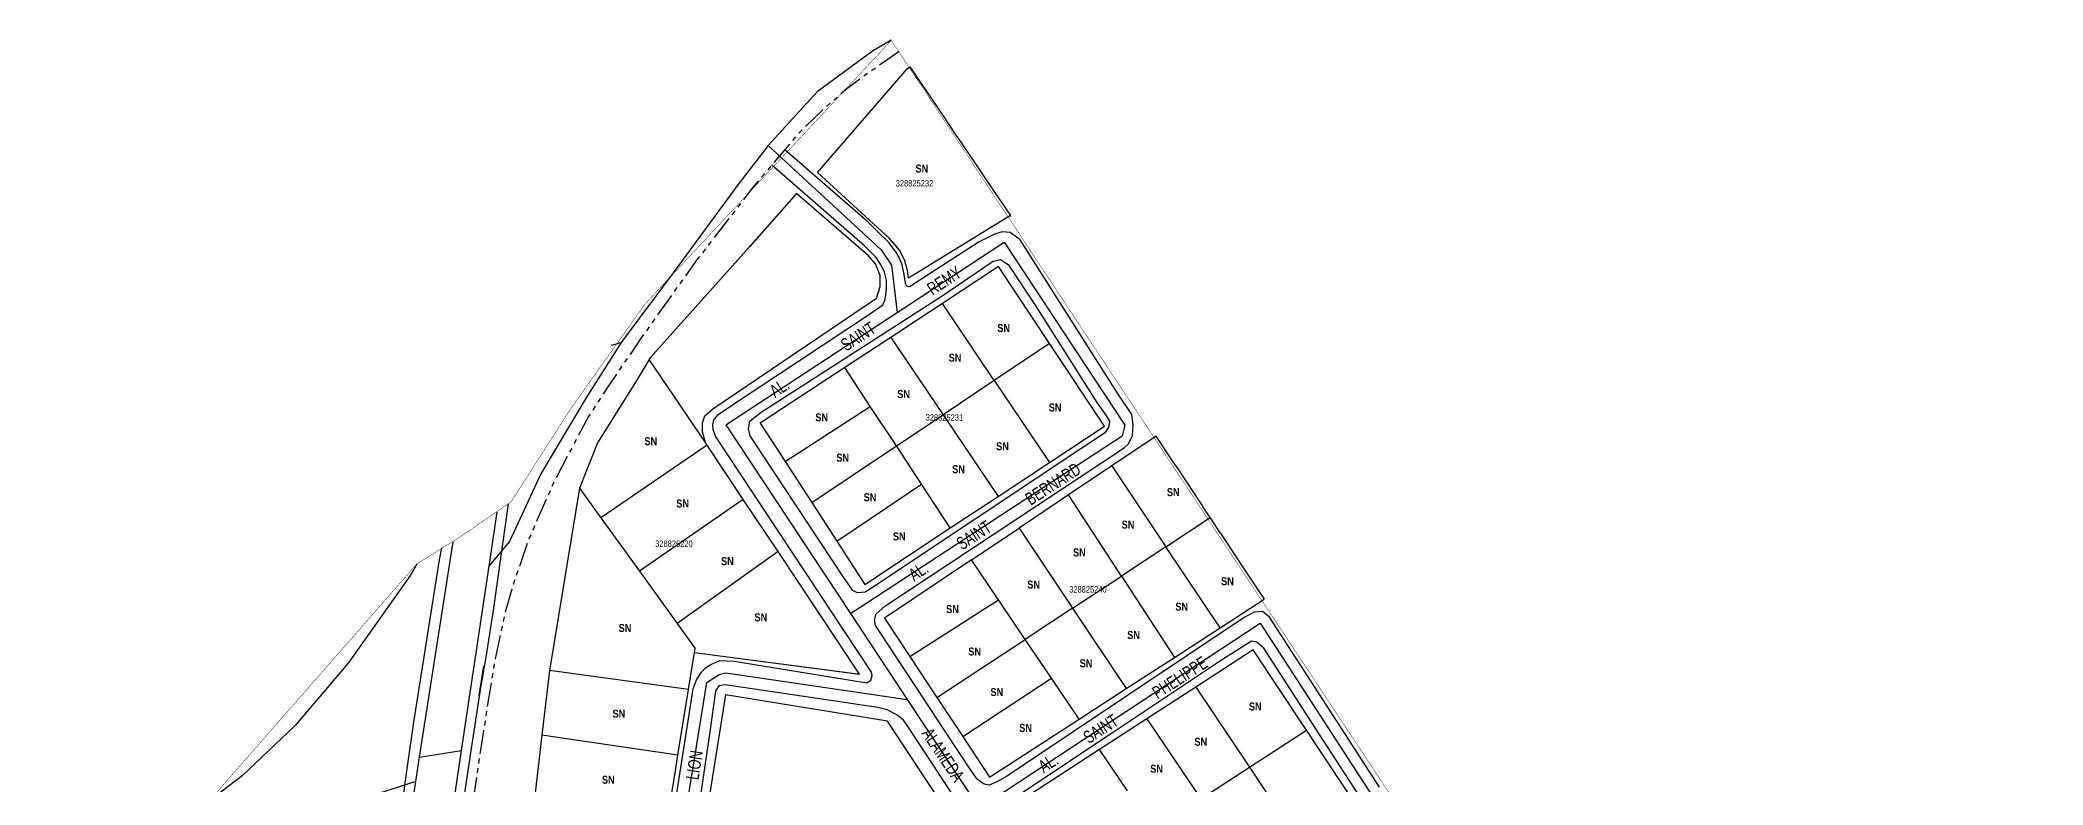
# Model space of a CAD drawing. Extents: x 204381 to 207261, y 4847713 to 4851061.
# Drawn here: x 205193 to 205818, y 4850828 to 4851061 of the extents above; entities that cross this region are included whole.
import ezdxf
from ezdxf.enums import TextEntityAlignment as Align

# ---------------------------------------------------------------- set-up
doc = ezdxf.new("R2010")
doc.units = 0
doc.header["$LTSCALE"] = 1.5
doc.header["$MEASUREMENT"] = 0
doc.linetypes.add('PHANTOMX2', pattern=[5, 2.5, -0.5, 0.5, -0.5, 0.5, -0.5])
for name, color, linetype in [('CD-MALHA-LOTES', 40, 'CONTINUOUS'), ('CD_TXT_QUADRA', 7, 'CONTINUOUS'), ('LM-LIM-SETOR-FISCAL', 7, 'CONTINUOUS'), ('RU-QUADRAS', 210, 'CONTINUOUS'), ('SV-EIXO-ROD-ESTR', 7, 'CONTINUOUS'), ('SV-EIXO-RUA-PAV', 20, 'CONTINUOUS'), ('SV-EST-MUNIC-PAV', 1, 'CONTINUOUS'), ('SV-RUA-PAVIM-S-GUIA-C-GUIA', 7, 'CONTINUOUS'), ('SV-TXT-RUA-PAV-S-GUIA-C-GUIA', 7, 'CONTINUOUS'), ('Th_NmrPort', 7, 'CONTINUOUS')]:
    doc.layers.add(name, color=color, linetype=linetype)
doc.styles.add('ARIAL', font='ARIAL.TTF')
doc.styles.get("Standard").update_dxf_attribs({"font": 'swisscbo.ttf'})
doc.linetypes.add('Limite', pattern='A,20,-3,[130,ltypeshp.shx,S=6.35,R=0,X=0,Y=0],-3,20', length=46)

msp = doc.modelspace()

# ---------------------------------------------------------------- linework, layer by layer
at = {"layer": 'CD-MALHA-LOTES', "linetype": 'Continuous'}
for points in [[(205435.47, 4851019.31), (205463.55, 4851051.81)], [(205463.55, 4851051.81), (205464.31, 4851052.32)], [(205464.31, 4851052.32), (205472.86, 4851039.67)], [(205472.86, 4851039.67), (205475.26, 4851036.11)], [(205475.26, 4851036.11), (205478.26, 4851031.68)], [(205478.26, 4851031.68), (205480.19, 4851028.83)], [(205480.19, 4851028.83), (205485.18, 4851021.44)], [(205485.18, 4851021.44), (205489.17, 4851015.53)], [(205457.88, 4850998.73), (205435.47, 4851019.31)], [(205489.17, 4851015.53), (205495.67, 4851005.91)], [(205428.86, 4851012.81), (205414.17, 4850996.14)], [(205451.33, 4850993.33), (205428.86, 4851012.81)], [(205495.67, 4851005.91), (205463.82, 4850986.27)], [(205414.17, 4850996.14), (205383.17, 4850961.41)], [(205461.12, 4850994.94), (205457.88, 4850998.73)], [(205462.74, 4850991.69), (205461.12, 4850994.94)], [(205453.51, 4850990.78), (205451.33, 4850993.33)], [(205454.96, 4850987.15), (205453.51, 4850990.78)], [(205463.55, 4850988.71), (205462.74, 4850991.69)], [(205463.82, 4850986.27), (205463.55, 4850988.71)], [(205492.01, 4850989.93), (205474.42, 4850978.37)], [(205507.94, 4850965.89), (205492.01, 4850989.93)], [(205453.87, 4850980.06), (205454.96, 4850983.69)], [(205454.96, 4850983.69), (205454.96, 4850987.15)], [(205402.75, 4850945.51), (205453.87, 4850980.06)], [(205474.42, 4850978.37), (205458.33, 4850967.79)], [(205490.65, 4850954.33), (205474.42, 4850978.37)], [(205458.33, 4850967.79), (205443.96, 4850958.35)], [(205458.33, 4850967.79), (205474.64, 4850943.62)], [(205507.94, 4850965.89), (205490.65, 4850954.33)], [(205525.06, 4850940.07), (205507.94, 4850965.89)], [(205382.83, 4850960.85), (205378.82, 4850954.11)], [(205383.17, 4850961.41), (205382.83, 4850960.85)], [(205400.39, 4850934.95), (205382.83, 4850960.85)], [(205443.96, 4850958.35), (205417.51, 4850940.97)], [(205451.92, 4850946.25), (205443.96, 4850958.35)], [(205378.82, 4850954.11), (205366.67, 4850934.84)], [(205490.65, 4850954.33), (205474.64, 4850943.62)], [(205490.65, 4850954.33), (205507.91, 4850928.74)], [(205400.21, 4850943.33), (205402.75, 4850945.51)], [(205425.29, 4850929), (205451.92, 4850946.25)], [(205460.06, 4850933.87), (205451.92, 4850946.25)], [(205399.49, 4850941.15), (205400.21, 4850943.33)], [(205399.49, 4850938.24), (205399.49, 4850941.15)], [(205417.51, 4850940.97), (205425.29, 4850929)], [(205460.06, 4850933.87), (205474.64, 4850943.62)], [(205474.64, 4850943.62), (205491.85, 4850918.12)], [(205507.91, 4850928.74), (205525.06, 4850940.07)], [(205366.67, 4850934.84), (205361.06, 4850920.69)], [(205400.98, 4850934.09), (205367.79, 4850911.39)], [(205400.39, 4850934.95), (205399.49, 4850938.24)], [(205400.98, 4850934.09), (205400.39, 4850934.95)], [(205412.24, 4850917.16), (205400.98, 4850934.09)], [(205433.61, 4850916.19), (205460.06, 4850933.87)], [(205467.94, 4850921.9), (205460.06, 4850933.87)], [(205541.24, 4850936.97), (205527.33, 4850927.64)], [(205547.38, 4850927.67), (205541.24, 4850936.97)], [(205425.29, 4850929), (205433.61, 4850916.19)], [(205491.85, 4850918.12), (205507.91, 4850928.74)], [(205527.33, 4850927.64), (205513.81, 4850918.57)], [(205527.33, 4850927.64), (205544.26, 4850902.36)], [(205547.38, 4850927.67), (205555.93, 4850914.74)], [(205361.06, 4850920.69), (205351.81, 4850864.34)], [(205361.06, 4850920.69), (205367.79, 4850911.39)], [(205441.46, 4850904.11), (205467.94, 4850921.9)], [(205476.91, 4850908.26), (205467.94, 4850921.9)], [(205412.24, 4850917.16), (205379.83, 4850894.72)], [(205423.1, 4850900.86), (205412.24, 4850917.16)], [(205433.61, 4850916.19), (205441.46, 4850904.11)], [(205476.91, 4850908.26), (205491.85, 4850918.12)], [(205513.81, 4850918.57), (205498.39, 4850908.23)], [(205530.36, 4850893.21), (205513.81, 4850918.57)], [(205558.09, 4850911.47), (205555.93, 4850914.74)], [(205367.79, 4850911.39), (205379.83, 4850894.72)], [(205450.22, 4850890.62), (205476.91, 4850908.26)], [(205483.51, 4850898.25), (205498.39, 4850908.23)], [(205498.39, 4850908.23), (205515.12, 4850883.18)], [(205544.26, 4850902.36), (205558.09, 4850911.47)], [(205561.32, 4850906.59), (205558.09, 4850911.47)], [(205441.46, 4850904.11), (205450.22, 4850890.62)], [(205544.26, 4850902.36), (205530.36, 4850893.21)], [(205561.21, 4850877.05), (205544.26, 4850902.36)], [(205561.32, 4850906.59), (205567.07, 4850897.89)], [(205379.83, 4850894.72), (205391.61, 4850878.4)], [(205423.1, 4850900.86), (205391.61, 4850878.4)], [(205448.56, 4850862.6), (205423.1, 4850900.86)], [(205483.51, 4850898.25), (205456.35, 4850880.04)], [(205491.94, 4850885.79), (205483.51, 4850898.25)], [(205567.07, 4850897.89), (205572.45, 4850889.75)], [(205515.12, 4850883.18), (205530.36, 4850893.21)], [(205530.36, 4850893.21), (205546.95, 4850867.81)], [(205572.45, 4850889.75), (205574.96, 4850885.95)], [(205464.24, 4850868.12), (205491.94, 4850885.79)], [(205500.31, 4850873.43), (205491.94, 4850885.79)], [(205515.12, 4850883.18), (205500.31, 4850873.43)], [(205515.12, 4850883.18), (205531.89, 4850858.06)], [(205561.21, 4850877.05), (205574.96, 4850885.95)], [(205391.61, 4850878.4), (205397.23, 4850870.62)], [(205456.35, 4850880.04), (205464.24, 4850868.12)], [(205546.95, 4850867.81), (205561.21, 4850877.05)], [(205397.02, 4850869.34), (205397.23, 4850870.62)], [(205472.73, 4850855.27), (205500.31, 4850873.43)], [(205508.53, 4850861.28), (205500.31, 4850873.43)], [(205571.55, 4850870.19), (205553.64, 4850858.54)], [(205588.22, 4850845.03), (205571.55, 4850870.19)], [(205351.73, 4850863.66), (205349.36, 4850843.53)], [(205351.81, 4850864.34), (205351.73, 4850863.66)], [(205395.15, 4850857.8), (205351.73, 4850863.66)], [(205395.15, 4850857.8), (205397.02, 4850869.34)], [(205397.02, 4850869.34), (205448.56, 4850862.6)], [(205464.24, 4850868.12), (205472.73, 4850855.27)], [(205531.89, 4850858.06), (205546.95, 4850867.81)], [(205391.81, 4850837.2), (205395.15, 4850857.8)], [(205480.77, 4850843.12), (205508.53, 4850861.28)], [(205517.17, 4850848.52), (205508.53, 4850861.28)], [(205517.17, 4850848.52), (205531.89, 4850858.06)], [(205553.64, 4850858.54), (205538.32, 4850848.58)], [(205553.64, 4850858.54), (205570.32, 4850833.45)], [(205406.69, 4850856.08), (205393.8, 4850775.03)], [(205457.31, 4850847.87), (205406.69, 4850856.08)], [(205472.73, 4850855.27), (205480.77, 4850843.12)], [(205515.83, 4850759.11), (205457.31, 4850847.87)], [(205489.18, 4850830.4), (205517.17, 4850848.52)], [(205538.32, 4850848.58), (205523.55, 4850838.98)], [(205538.32, 4850848.58), (205555.15, 4850823.64)], [(205570.32, 4850833.45), (205588.22, 4850845.03)], [(205604.56, 4850820.39), (205588.22, 4850845.03)], [(205349.36, 4850843.53), (205346.9, 4850822.71)], [(205391.81, 4850837.2), (205349.36, 4850843.53)], [(205480.77, 4850843.12), (205489.18, 4850830.4)], [(205523.55, 4850838.98), (205495.82, 4850820.94)], [(205532.29, 4850826.14), (205523.55, 4850838.98)], [(205388.55, 4850817.06), (205391.15, 4850833.1)], [(205391.15, 4850833.1), (205391.81, 4850837.2)], [(205555.15, 4850823.64), (205570.32, 4850833.45)], [(205570.32, 4850833.45), (205586.7, 4850808.81)]]:
    msp.add_lwpolyline(points, dxfattribs=at)
at = {"layer": 'LM-LIM-SETOR-FISCAL', "linetype": 'Limite', "ltscale": 0.1, "const_width": 0.13, "flags": 128}
msp.add_lwpolyline([(206960.49, 4848346.74), (206519.68, 4848013.26), (206524.96, 4848001.52), (206186.17, 4847750.07), (206137.65, 4847714.77), (206055.88, 4847783.52), (206022.18, 4847808.19), (206018.12, 4847816.07), (206019.95, 4847830.66), (206053.3, 4847836.03), (206059.06, 4847868.43), (206040.45, 4847926.27), (206039.82, 4847951.17), (206026.44, 4847964.39), (205980.98, 4848000.04), (205948.86, 4848053.95), (205885.79, 4848047.59), (205885.38, 4848100.28), (205758.68, 4848087.81), (205748.41, 4848134.36), (205855.06, 4848144.19), (205857.54, 4848167.98), (205826.48, 4848206.22), (205791.25, 4848260.92), (205756.8, 4848299.01), (205692.97, 4848280.46), (205710.22, 4848439.16), (205051.32, 4848428.57), (204677.84, 4848416.25), (204661.89, 4848420.75), (204677.59, 4848456.68), (204685.73, 4848493.72), (204687.66, 4848576.43), (204676.79, 4848658.68), (204674.85, 4848798.87), (204665.61, 4849337.36), (204658.49, 4849545.69), (204657.02, 4849545.63), (204645.12, 4849704.28), (204643.71, 4849869.24), (204651.14, 4849927.22), (204647.62, 4849990.33), (204636.26, 4850264.54), (204381.83, 4850909.69), (204986.84, 4850806.73), (205140.83, 4850787.35), (205201.03, 4850796.27), (205245.63, 4850823.19), (205310.25, 4850896.98), (205324.08, 4850905.65), (205327.72, 4850908.15), (205339.74, 4850916.46), (205358.28, 4850945.44), (205381.54, 4850978.24), (205458.47, 4851060.64), (205958.1, 4850305), (206256.21, 4850261.19), (206296.36, 4850246.47), (206381.84, 4850187.26), (206402.35, 4850183.32), (206465.45, 4850155.1), (206438.69, 4850087.64), (206416.16, 4850016.08), (206422.43, 4850015.06), (206376.86, 4849879.93), (206318.97, 4849888.04), (206311.32, 4849828.25), (206177.89, 4849842.97), (206161.27, 4849779.77), (206627.66, 4849358.82), (206746.45, 4849445.1), (206955.53, 4849187.19), (207019.34, 4849111.98), (207025.31, 4849104.91), (207033.93, 4849094.44), (207048.4, 4849077.1), (207039.09, 4849069.24), (207026.18, 4849059.14), (207002.58, 4849038.25), (206981.71, 4849023.09), (206966.26, 4849011.39), (206958.44, 4849004.76), (206968.98, 4848989.87), (206978.67, 4848976.02), (207002.49, 4848944.75), (207008.79, 4848936.89), (207034.07, 4848905.39), (207054.15, 4848879.42), (207075.28, 4848852.41), (207089.04, 4848833.89), (207099.68, 4848804.07), (207108.98, 4848791.97), (207114.21, 4848785.08), (207138.58, 4848756.16), (207148.67, 4848740.27), (207162.16, 4848719.72), (207199.66, 4848661.86), (207214.13, 4848640.25), (207233.64, 4848611.27), (207250.42, 4848586.92), (207261.26, 4848571.24), (207169.66, 4848504.88), (207140.72, 4848483.45), (207106.7, 4848455.88), (207093.59, 4848446.09), (207051.18, 4848413.73)], close=True, dxfattribs=at)
at = {"layer": 'RU-QUADRAS', "color": 6, "linetype": 'Continuous', "const_width": 0.18}
for points in [[(205435.47, 4851019.31), (205463.55, 4851051.81), (205464.31, 4851052.32), (205495.95, 4851005.5), (205495.67, 4851005.91), (205463.82, 4850986.27, 0.206632), (205457.88, 4850998.73)], [(205333.68, 4850716.92, 0.003606), (205351.81, 4850864.34), (205361.06, 4850920.69), (205366.67, 4850934.84), (205383.17, 4850961.41), (205428.86, 4851012.81), (205451.33, 4850993.33), (205453.51, 4850990.78), (205454.96, 4850987.15, -0.146898), (205453.87, 4850980.06), (205402.75, 4850945.51), (205400.21, 4850943.33, 0.160864), (205399.49, 4850938.24), (205400.39, 4850934.97), (205448.56, 4850862.6), (205397.02, 4850869.34), (205382.04, 4850776.96), (205361.98, 4850779.36), (205352.21, 4850712.22), (205336.04, 4850714.37)]]:
    msp.add_lwpolyline(points, format="xyb", close=True, dxfattribs=at)
for points in [[(205417.51, 4850940.97), (205492.01, 4850989.93), (205525.06, 4850940.07), (205450.22, 4850890.62)], [(205456.35, 4850880.04), (205541.24, 4850936.97), (205574.96, 4850885.95), (205489.18, 4850830.4)], [(205495.82, 4850820.94), (205571.55, 4850870.19), (205604.56, 4850820.39), (205528.59, 4850771.13)], [(205393.8, 4850775.03), (205406.69, 4850856.08), (205457.31, 4850847.87), (205515.83, 4850759.11), (205515.23, 4850756.97)]]:
    msp.add_lwpolyline(points, close=True, dxfattribs=at)
at = {"layer": 'SV-EIXO-ROD-ESTR', "flags": 128}
for points in [[(205458.42, 4851060.72), (205452.58, 4851057.31), (205435.31, 4851044.6), (205419.99, 4851027.82), (205410.54, 4851015.44), (205390.66, 4850988.39), (205374.04, 4850966.23), (205362.96, 4850948.63), (205348.95, 4850925.16), (205339.17, 4850903.98), (205332.72, 4850896.31)], [(205371.08, 4850965.38), (205374.04, 4850966.23)], [(205335.24, 4850913.19), (205332.72, 4850896.31), (205324.14, 4850838.66), (205321.53, 4850821.11), (205317.82, 4850796.77), (205310.09, 4850751.66), (205292.18, 4850633.35), (205273.18, 4850508.97), (205271.09, 4850495.05), (205259.67, 4850419.05), (205246.48, 4850327.92), (205237.04, 4850263.88)], [(205225.35, 4850263.88), (205226.3, 4850269.2), (205228.11, 4850281.22), (205234.84, 4850325.8), (205236.97, 4850341.71), (205244.92, 4850394.08), (205259, 4850489.52), (205274.65, 4850591), (205289.7, 4850689.62), (205302.04, 4850775.59), (205304.73, 4850793.8), (205309.44, 4850825.61), (205309.96, 4850828.96), (205311.14, 4850836.61), (205321.57, 4850903.92)], [(205310.31, 4850896.94), (205308.27, 4850893.49), (205288.8, 4850866.01), (205272.26, 4850846.54), (205255.72, 4850830.8), (205230.65, 4850811.6), (205211.25, 4850798.53)], [(205311.14, 4850836.61), (205324.14, 4850838.66)], [(205309.96, 4850828.96), (205286.67, 4850821.47), (205265.33, 4850813.2), (205253.32, 4850809.46), (205236.78, 4850804.66), (205225.05, 4850801.46), (205211.25, 4850798.53), (205197.82, 4850794.82), (205179.53, 4850791.11), (205171.25, 4850789.39), (205163.25, 4850788.54), (205152.39, 4850787.39), (205140.97, 4850786.82), (205132.68, 4850786.82), (205119.54, 4850787.68), (205105.54, 4850788.82)]]:
    msp.add_lwpolyline(points, dxfattribs=at)
at = {"layer": 'SV-EIXO-RUA-PAV', "flags": 128}
for points in [[(205419.99, 4851027.82), (205455.27, 4850995.18), (205458.56, 4850990.43), (205460.34, 4850975.63)], [(205406.76, 4850940.49), (205460.34, 4850975.63), (205493.71, 4850997.53), (205531.44, 4850940.39), (205530.61, 4850937.06)], [(205406.76, 4850940.49), (205445.74, 4850881.51), (205463.48, 4850854.68), (205485.96, 4850820.66), (205525.78, 4850760.42), (205530.13, 4850753.83), (205563.57, 4850703.23), (205564.96, 4850701.12), (205566.78, 4850698.38), (205596.13, 4850653.97), (205604.96, 4850640.61), (205630.79, 4850601.52), (205644.43, 4850580.89), (205684.14, 4850520.8), (205691.89, 4850509.08)], [(205445.74, 4850881.51), (205530.61, 4850937.06)], [(205485.96, 4850820.66), (205573.65, 4850878.53), (205611.23, 4850820.69)], [(205386.25, 4850769.59), (205386.25, 4850769.62), (205400.83, 4850859.92), (205404.69, 4850862.49), (205406.83, 4850862.92), (205463.48, 4850854.68)]]:
    msp.add_lwpolyline(points, dxfattribs=at)
at = {"layer": 'SV-EST-MUNIC-PAV', "linetype": 'PHANTOMX2', "ltscale": 2, "flags": 128}
msp.add_lwpolyline([(205460.92, 4851057.15), (205450.21, 4851049.68), (205444.61, 4851045.47), (205437.93, 4851039.78), (205429.52, 4851031.62), (205415.16, 4851014.55), (205397.98, 4850992.33), (205388.42, 4850979.07), (205379.76, 4850966.77), (205369.32, 4850951.41), (205363.9, 4850943.04), (205359.48, 4850934.8), (205352.97, 4850922.38), (205347.77, 4850910.59), (205344.91, 4850903.9), (205340.56, 4850891.15), (205337.63, 4850881), (205334.72, 4850867.35), (205332.73, 4850855.45), (205331.09, 4850844.87), (205330.36, 4850840.19), (205317.68, 4850755.62), (205314.55, 4850736.96)], dxfattribs=at)
at = {"layer": 'SV-EST-MUNIC-PAV', "flags": 128}
for points in [[(205338.75, 4850915.74), (205334.06, 4850882.45), (205331.78, 4850867.91), (205329.76, 4850855.92), (205331.2, 4850865.18), (205327.4, 4850840.64), (205314.71, 4850756.06), (205301.36, 4850667.99), (205290.78, 4850597.46), (205277.04, 4850506.19), (205275.66, 4850497.06), (205272.24, 4850474.28), (205260.73, 4850397.9), (205251.27, 4850333.14), (205242.58, 4850280.45), (205240.32, 4850264.04)], [(205222.6, 4850263.88), (205223.1, 4850267.31), (205251.65, 4850461.77), (205264.92, 4850554.04), (205296.01, 4850755.08), (205301.46, 4850789.88), (205307.39, 4850833.84), (205309.34, 4850847.57), (205317.32, 4850898.28), (205318.02, 4850901.99)]]:
    msp.add_lwpolyline(points, dxfattribs=at)
at = {"layer": 'SV-RUA-PAVIM-S-GUIA-C-GUIA', "flags": 128}
for points in [[(205610.98, 4850827.22), (205600.32, 4850843.69), (205576.59, 4850880.34), (205574.45, 4850882.16), (205571.85, 4850881.92), (205568.69, 4850880.23), (205514.61, 4850844.07), (205494.46, 4850830.59), (205491.46, 4850828.85), (205489.06, 4850827.86), (205487.51, 4850828.17), (205485.37, 4850829.58), (205483.13, 4850832.9), (205475.66, 4850844.24), (205455.24, 4850875.23), (205453.55, 4850877.79), (205453.26, 4850879.49), (205453.71, 4850881.44), (205456.47, 4850883.83), (205531.2, 4850933.32), (205532.55, 4850934.51), (205533.77, 4850937.11), (205534, 4850940.47), (205533.63, 4850943.68), (205529.12, 4850950.39), (205498.76, 4850998.33), (205495.58, 4851000.56), (205493.08, 4851000.78), (205490.67, 4851000.1), (205485.94, 4850997.69), (205464.16, 4850983.62), (205463.56, 4850983.68), (205462.97, 4850984.27), (205462.54, 4850987.46), (205461.83, 4850990.44), (205460.91, 4850992.76), (205459.94, 4850994.55), (205457.78, 4850997.36), (205454.48, 4851000.6), (205451.1, 4851003.95), (205425.17, 4851026.4)], [(205384.1, 4850778.27), (205394.52, 4850844.6), (205396.62, 4850857.99), (205397.58, 4850860.74), (205399.14, 4850863.13), (205400.4, 4850864.53), (205402.1, 4850865.62), (205404.9, 4850866.81), (205409.35, 4850866.64), (205450.88, 4850859.83), (205452.13, 4850860.68), (205452.53, 4850862.17), (205452.29, 4850863.18), (205403.59, 4850936.94), (205402.82, 4850938.99), (205402.68, 4850940.6), (205402.99, 4850941.95), (205404.31, 4850943.64), (205407.63, 4850945.92), (205451.97, 4850975.27), (205455.83, 4850977.97), (205456.47, 4850979.39), (205456.8, 4850981.03), (205457.02, 4850983.19), (205457.02, 4850985.68), (205456.37, 4850988.17), (205455.4, 4850990.22), (205453.78, 4850992.82), (205450.06, 4850996.46), (205421.17, 4851021.64)]]:
    msp.add_lwpolyline(points, dxfattribs=at)
for points in [[(205522.69, 4850947.48), (205525.27, 4850943.8), (205526.6, 4850941.63), (205526.32, 4850939.61), (205525.07, 4850937.89), (205517.67, 4850932.94), (205452.29, 4850889.43), (205450.28, 4850888.15), (205447.87, 4850887.97), (205446.43, 4850888.73), (205443.56, 4850892.92), (205414.42, 4850936.99), (205413.83, 4850939.25), (205414.25, 4850941.6), (205417.53, 4850944.23), (205474.09, 4850980.54), (205490.3, 4850991.58), (205492.58, 4850992.17), (205494.95, 4850990.54), (205503.41, 4850977.83)], [(205592.25, 4850843.72), (205574.85, 4850870.64), (205572.66, 4850872.56), (205571.01, 4850872.86), (205561.64, 4850866.9), (205527.27, 4850844.01), (205496.13, 4850823.27), (205493.52, 4850821.18), (205493.27, 4850819.53), (205493.41, 4850817.33), (205494.4, 4850815.62), (205525.31, 4850768.91), (205526.67, 4850767.67), (205528.87, 4850767.56), (205530.77, 4850768.5), (205605.16, 4850818.02), (205606.65, 4850819.75), (205606.65, 4850821.11), (205605.32, 4850823.5)], [(205463.9, 4850845.75), (205462.27, 4850848.21), (205460.18, 4850849.83), (205457.23, 4850851.39), (205454.29, 4850852.11), (205409.41, 4850858.83), (205406.62, 4850859.19), (205404.63, 4850858.91), (205403.61, 4850857.26), (205401.75, 4850844.56), (205399.14, 4850826.85), (205391.28, 4850775.03), (205391.68, 4850773.68), (205392.67, 4850772.77), (205396.22, 4850772.15), (205514.08, 4850754.57), (205516.92, 4850754.75), (205518.53, 4850755.6), (205519.56, 4850757.03), (205520.04, 4850758.89), (205519.59, 4850761.05), (205464.87, 4850844.29)]]:
    msp.add_lwpolyline(points, close=True, dxfattribs=at)

# ---------------------------------------------------------------- texts
at = {"layer": 'CD_TXT_QUADRA', "color": 7, "linetype": 'Continuous', "style": 'ARIAL', "width": 0.7}
for s, p in [('328825232', (205465.72, 4851015.98)), ('328825231', (205475.06, 4850942.77)), ('328825220', (205390.57, 4850903.32)), ('328825240', (205519.89, 4850889.06))]:
    msp.add_text(s, height=2, dxfattribs=at).set_placement(p, align=Align.MIDDLE)
at = {"layer": 'SV-TXT-RUA-PAV-S-GUIA-C-GUIA', "style": 'ARIAL', "width": 0.7}
for s, rotation, p in [('AL.                   SAINT                   REMY', 33, (205422.16, 4850948.86)), ('AL.           SAINT             BERNARD', 33, (205465.59, 4850891.46)), ('AL.          SAINT             PHELIPPE', 33, (205506.13, 4850831.53)), ('ALAMEDA', 304, (205467.78, 4850843.98)), ('ALAMEDA                           LION', 81, (205390.72, 4850781.88))]:
    msp.add_text(s, height=4, rotation=rotation, dxfattribs=at).set_placement(p)
at = {"layer": 'Th_NmrPort', "color": 1}
for p in [(205466.03, 4851020.58), (205491.59, 4850970.74), (205476.39, 4850961.47), (205460.33, 4850950.1), (205507.65, 4850945.9), (205434.75, 4850942.81), (205381.35, 4850935.36), (205491.22, 4850933.78), (205441.3, 4850930.2), (205477.5, 4850926.62), (205544.56, 4850919.45), (205391.31, 4850915.9), (205449.83, 4850917.84), (205530.42, 4850909.28), (205458.97, 4850905.61), (205515.24, 4850900.59), (205405.3, 4850897.87), (205500.95, 4850890.56), (205561.5, 4850891.59), (205475.6, 4850882.9), (205547.21, 4850883.64), (205373.29, 4850876.99), (205415.74, 4850880.32), (205532.18, 4850874.79), (205482.53, 4850869.63), (205517.3, 4850865.95), (205489.45, 4850856.96), (205371.39, 4850850.19), (205570.18, 4850852.45), (205498.44, 4850845.76), (205553.16, 4850841.43), (205539.37, 4850833), (205368.07, 4850829.55)]:
    msp.add_text('SN', height=2.5, dxfattribs=at).set_placement(p, align=Align.MIDDLE_LEFT)

doc.saveas('drawing.dxf')
